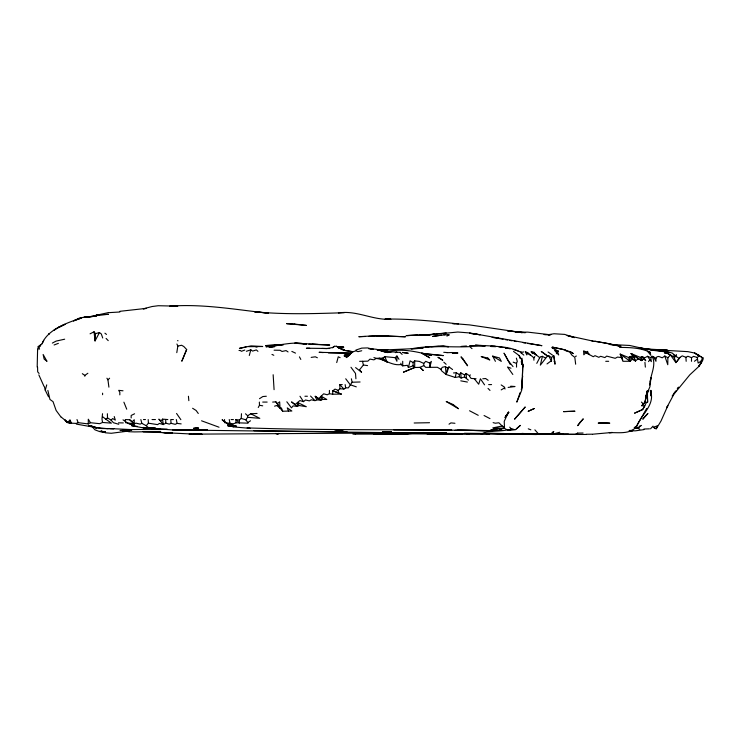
<?xml version="1.0" encoding="UTF-8"?>
<svg xmlns="http://www.w3.org/2000/svg" width="740" height="740" viewBox="0 0 740 740"><rect width="100%" height="100%" fill="white"/><g stroke="black" fill="none" stroke-linecap="round" stroke-linejoin="round"><path stroke-width="1.11" d="M516.529 367.123L516.529 363.396L517.269 361.388L516.381 358.132M691.502 361.305L691.512 357.633L693.574 356.365L697.246 357.42L699.309 355.977C704.702 357.318 701.483 361.527 698.125 363.007L697.246 357.42M691.512 357.633L687.876 356.264L685.897 357.3L682.234 355.866L680.088 357.337L675.916 362.628L674.103 357.106L670.477 354.941L667.887 357.744L667.776 364.718L664.788 356.051L662.217 357.809L658.822 356.458L657.037 356.754L655.927 358.345L655.973 361.305L653.365 356.699L651.82 356.467M647.537 402.079L647.463 391.395M547.008 363.941L550.541 361.305L551.476 361.305L551.587 357.633L552.567 356.458M522.449 375.837L522.838 364.21L522.052 384.596M37.185 367.123L37.601 349.132M632.765 356.365L631.137 353.6L638.13 358.798L641.728 360.574L641.885 356.523L644.845 357.781L647.482 356.292L650.839 357.661L651.32 361.62L647.482 356.292M650.812 395.28L651.015 390.424L651.293 396.252L650.312 390.415C655.807 404.225 641.534 414.28 636.807 425.99C630.961 434.778 618.279 432.327 609.298 432.669L612.211 432.465L592.5 434.223M297.387 406.482L291.717 402.005L297.387 406.482L297.572 402.468L306.314 406.713L299.145 405.52L297.387 406.482L293.132 405.89L291.449 407.86L286.815 401.783M224.525 419.552L224.692 422.623L233.23 423.789L235.006 423.215L236.088 422.771L235.866 419.552L239.335 420.052L241.221 418.442L241.471 413.725M522.061 384.402L522.588 375.865L522.033 382.959M102.721 338.004L101.315 333.971L99.475 332.556L95.053 340.918L95.525 333.629L94.045 331.779L90.076 333.823M680.088 357.337L679.2 358.391L676.138 356.467L676.286 354.479M315.212 396.298L320.79 400.174L321.188 396.214L326.793 399.471L322.612 399.452L320.79 400.174L316.822 399.85L315.212 396.298L318.727 398.62L323.648 393.81L327.21 394.781L329.43 393.708L332.621 394.226L332.871 390.794L334.98 389.101L338.18 390.332L339.947 388.75L343.934 389.046L345.654 387.862L348.383 387.862L352.12 382.229L351.361 378.778M521.95 383.94L521.82 386.326L522.348 386.289L521.635 390.424L516.807 402.125L520.137 392.625M521.95 383.93L521.783 385.864L522.348 386.289L521.238 389.462M646.769 393.338L646.446 396.252L647.324 390.702L644.929 401.996L641.765 405.733L644.901 405.798L642.653 409.553L634.67 413.105L642.653 409.553L646.695 402.079M37.851 349.798L38.24 346.514L40.931 344.581L39.905 346.32M176.786 352.647L177.84 346.089L176.925 344.017M650.183 381.785C651.126 373.265 656.519 364.321 652.033 356.06L650.839 357.661M429.783 363.1L431.355 361.388L429.829 367.123L429.783 363.1L425.731 361.333L423.77 363.442L423.77 365.579L425.75 367.364L437.396 367.29L440.901 369.343L441.558 370.777L446.109 374.496L455.22 377.437L456.293 372.766L453.509 372.951M102.527 413.725L101.981 418.97L102.527 422.466L99.715 423.687L90.456 422.716L88.291 423.937L78.163 422.66L76.266 423.41L69.967 423.114L67.395 422.568L65.139 420.588M545.454 358.049L542.411 356.329L540.33 365.144L547.508 355.986L548.664 355.718L551.587 357.633M440.901 369.343L442.298 367.29L445.425 366.596L446.109 374.496L447.672 368.187L448.995 366.911L452.575 369.528M413.105 365.819L408.397 367.512L410.089 360.861L413.105 362.507L413.105 365.819L414.696 367.503L420.015 367.364L423.77 365.579M336.719 362.572L338.236 356.8L340.132 357.661M249.288 355.478L250.823 349.835L252.59 351.093L256.354 349.918L257.936 351.343M48.535 396.825L45.26 390.211L46.731 384.874M656.334 428.747L657.388 425.759L653.244 427.424L656.334 428.747L661.042 420.958L667.859 405.64L666.638 407.805L673.909 394.226L689.782 374.856L699.078 366.217L703 359.769L703 357.892L700.632 356.615M521.349 353.6L521.58 352.952M527.648 352.619L526.815 354.923L525.363 351.861L527.648 352.619L533.901 357.827L533.901 360.195M638.13 358.798L635.475 360.972L632.367 359.27L630.129 361.25L622.895 361.305L622.238 357.67L617.512 357.078L615.218 358.308L606.652 356.116L604.895 357.587L600.667 356.31L598.799 357.318L595.025 355.672L593.277 356.708L589.466 354.636L587.505 351.963L587.745 351.324M446.109 374.496L448.995 366.911M186.665 349.502L181.892 361.065L186.665 349.502L183.788 346.496L181.578 345.256L177.84 346.089M556.378 353.72L556.795 352.693M649.572 384.985L650.996 377.529L649.914 386.807L645.687 396.409L648.296 390.424L644.929 401.996L645.493 402.079L641.765 405.733M43.715 340.326L42.014 343.822L43.715 340.326C50.903 328.44 68.163 322.298 81.742 317.95L73.464 320.929L80.022 317.775L96.709 315.943L94.6 316.267M536.768 363.368L539.719 357.697L540.496 356.763L542.411 356.329M646.677 408.462L636.659 425.99L634.189 427.664M258.242 407.49L259.49 405.279L259.351 402.079M635.346 428.469L638.435 428.303L639.943 425.852M648.564 361.62L649.637 359.881M701.77 361.546L698.754 366.254L701.668 362.36M39.257 347.106L40.931 344.581M521.922 434.325L172.429 429.912L149.11 428.293L146.261 425.74L148.388 423.178L148.204 419.552M476.079 378.778L471.075 378.427L469.539 376.262L470.242 374.819M533.901 357.827L534.835 356.541M672.17 396.02L676.027 390.702M677.313 388.935L678.608 387.168L677.377 388.824M673.715 393.819L674.936 392.154M241.221 418.442L245.791 419.811L247.641 417.305L247.641 415.76L245.514 413.78M61.161 417.286L56.129 410.46L53.04 401.654L49.941 399.434L47.878 390.424M679.2 358.391L675.916 362.628L670.477 354.941L666.703 352.776L664.705 353.526M359.612 361.305L362.526 361.305L363.386 365.005L359.529 369.815L361.582 372.285L355.607 367.604M464.544 376.965L461.094 378.048L459.374 376.753L459.374 374.579L460.807 372.831L464.544 374.976L464.544 376.965L468.401 380.138M167.841 419.552L162.541 419.136L161.098 420.801L158.813 419.136L163.299 424.566L165.843 423.16L169.266 424.131L171.033 423.317L175.223 424.335L177.082 423.391L181.171 423.9M505.494 416.296L508.898 412.393L504.976 417.545L508.611 411.884L504.236 421.328L504.504 428.349L492.803 427.877L502.284 426.009L504.504 427.785M225.154 422.17L224.692 422.623M557.683 351.75L554.501 350.362L558.691 354.969L557.683 351.75L558.432 350.991M346.681 357.605L352.138 351.99M650.543 428.812L653.032 426.111M413.105 362.507L414.696 360.861L419.441 361.425L423.77 363.442M585.988 352.564L583.666 351.149L589.466 354.636L585.988 352.564L583.804 354.802L583.666 351.149L587.505 351.963M107.374 413.725L107.513 417.86L111.111 420.144L112.674 418.553L115.311 420.117L114.219 416.528M61.318 417.184L67.673 422.327L69.967 420.052L71.558 423.197M464.544 374.976L466.098 373.45L469.539 375.809M702.51 358.373L703 357.892M348.836 355.7L350.353 354.21L345.987 357.161L350.094 354.414M132.108 421.8L134.255 419.737L134.255 423.798L125.597 422.697L125.254 419.552L129.676 419.737L134.255 423.798L135.984 423.151L140.101 424.122L141.84 423.345L146.261 425.74M108.9 387.15L107.938 379.805L109.603 378.223M373.904 357.577L376.188 358.308L382.673 358.142L384.782 356.643L395.114 357.661L396.908 356.023L398.999 359.316M507.492 430.07L515.651 429.57L520.368 425.371L516.492 428.728M631.137 353.6L641.728 360.574L644.198 358.465L645.733 360.769L641.885 356.523L640.313 357.383L631.137 353.6L634.245 357.54L635.475 360.972L630.129 356.467L628.482 357.476L620.185 354.099L622.507 360.269M55.537 329.013L54.094 330.243L58.849 327.173M295.269 404.373L299.876 400.562L303.529 401.654L305.5 399.998L309.348 400.877L311.309 399.794L314.981 400.645L316.822 399.85M332.575 347.782L334.489 346.283L336.58 346.283L344.267 350.335L353.008 351.731L344.267 350.335L338.495 347.874L336.58 346.283M102.536 416.639L105.802 419.192L107.513 417.86M274.568 406.168L276.649 405.529L280.016 408.073L277.352 403.633L279.655 401.839L280.016 408.073L282.671 411.227L291.847 411.014L287.277 407.897L288.507 411.061M532.115 353.637L533.448 352.601L539.719 357.697M250.518 420.801L247.826 422.475L245.791 419.811M84.823 376.309L84.823 375.411L87.866 373.265M694.435 361.25L697.246 359.27M449.023 424.187L450.91 422.901L454.943 423.28M259.518 398.684L262.811 396.548L266.326 396.252M334.489 346.283L332.575 347.513L326.793 348.605L321.937 348.438M247.641 415.76L250.777 413.78L257.058 413.457M583.083 433.029L577.69 433.131L575.544 434.38L530.571 434.019M638.925 427.017L641.543 425.389M408.397 367.512L407.361 365.32L402.708 365.865L400.895 364.533C392.061 366.013 384.596 359.094 376.188 358.475L373.904 359.844L370 359.104L367.863 361.148L362.526 361.305M501.193 389.888L504.597 387.871L504.597 387.214L501.193 384.93M577.69 433.131L575.544 434.38L562.696 434.491M634.735 427.683L636.752 426.592M52.355 343.082L56.111 341.094L64.676 339.197M552.059 432.493L553.807 431.605L551.124 434.177L539.404 434.473M134.588 413.78L131.165 415.464L131.165 417.924M278.915 433.409L277.398 434.149L278.915 433.437M575.461 356.458L576.386 356.032M414.696 367.503L403.476 372.155L414.696 367.503L414.696 360.861M498.298 428.839L492.905 429.44L494.847 428.664M54.094 344.979L58.377 343.351M244.774 350.066L241.342 351.324L240.352 350.446L239.011 350.51M350.094 354.136L344.267 356.171L350.094 354.469L344.267 355.644L348.151 355.274M483.202 433.242L481.148 433.936L466.866 434.093L468.855 434.01M355.912 350.048L361.74 348.115L367.567 347.92L373.395 349.354L368.539 348.577M246.392 351.278L250.823 349.835M493.969 429.246L489.889 430.532L494.847 429.2M674.103 357.106L676.138 356.467L672.262 353.072L669.349 352.277L639.082 347.763M95.525 333.629L99.475 332.556M553.39 433.918L559.791 432.262M523.716 351.916L522.477 352.231L519.388 351.371L523.837 355.126M108.355 312.622L88.273 316.998M492.905 429.44L495.079 428.913M361.74 350.751L357.984 351.657L355.996 350.853L352.314 351.953M118.483 422.845L123.321 422.919M644.004 429.598L635.512 430.819L629.685 430.819M534.049 352.388L536.426 355.154L531.172 351.889L534.354 352.332M455.22 377.437L459.374 376.753M395.262 352.629L397.001 352.342M507.464 429.801L513.199 429.283L507.733 429.912M386.918 351.842C401.857 347.966 417.064 351.861 431.642 355.431L422.753 353.692M89.327 317.081L92.491 316.591M420.875 348.216L423.021 347.902M499.768 428.867L504.495 428.34L498.89 422.771L495.328 423.215L493.127 422.632M352.962 434.139L405.428 434.019L410.885 433.242M441.66 335.174L432.576 336.413L446.202 334.554L443.935 334.859M311.17 357.383L315.314 356.81L317.368 357.753M508.14 387.418L515.021 386.521L510.73 386.206M246.05 346.958L239.418 348.364L251.064 345.885L262.719 346.505L248.621 346.662M146.511 308.441L143.31 308.83L152.042 306.536L158.258 305.722L177.767 306.166L169.95 306.203M271.441 346.135L265.956 346.773L280.192 345.127L272.07 346.07M417.739 335.035L406.288 335.59L428.108 334.896L457.847 332.029L469.502 332.935L541.939 345.682L527.601 343.397M406.288 335.59L428.108 334.896L446.202 332.88M428.108 334.896L434.556 334.175L419.802 335.192L426.296 335.239M190.994 433.973L163.697 432.641M196.276 428.34L198.394 428.108L193.566 428.358L196.276 428.34L195.369 428.34M339.012 346.977L343.693 347.042L338.439 347.06M629.324 430.726L632.598 430.412L629.426 430.467M146.335 308.367L119.899 311.309M387.954 350.039L377.363 350.27L422.901 348.244L411.255 348.827C430.8 344.96 450.225 347.615 469.78 346.635L472 348.651M482.767 378.778L485.625 378.529L488.169 380.305M372.285 432.558L382.127 433.936L373.395 433.853L405.428 434.019L414.169 433.289M428.229 346.958L425.111 347.217L443.288 345.654L448.357 346.94M431.337 346.709L438.764 346.45M360.084 381.988L352.12 382.229M272.644 402.079L275.881 401.839L277.352 403.633M429.533 422.716L414.169 422.993M344.267 312.706C314.361 313.695 284.179 314.694 254.384 311.725L268.546 313.214C235.625 309.671 203.084 303.659 169.849 306.184M439.625 434.019L387.954 433.733M108.419 312.678L119.899 311.993M368.816 336.339L382.127 335.831L405.428 336.783L376.299 335.673L358.826 336.719L365.486 336.469M466.589 346.172L461.242 346.477L466.589 346.375M494.958 430.282L486.976 430.717L503.357 430.319M509.786 429.468L513.199 429.283M619.574 347.421C629.943 347.458 640.738 347.754 650.257 352.36L650.719 355.228L647.574 351.241M338.439 313.002C356.44 309.958 372.858 320.439 390.868 319.245L385.041 319.079C409.516 318.681 434.158 321.114 458.411 323.954M481.148 345.46L469.502 345.987L485.477 345.95M283.383 344.794L265.632 345.571L283.106 344.562L271.45 345.774C283.096 344.896 294.77 341.233 306.406 344.304L294.751 343.138L329.707 345.043L308.904 344.23M436.6 434.029L434.491 434.112L469.512 434.112M497.299 430.301L486.976 430.717L499.509 430.319M507.622 429.894L515.651 429.57M446.886 352.712L452.196 352.508L454.462 353.498M198.644 428.173L193.566 428.358M537.952 434.019L464.424 433.27M592.009 434.195L586.246 434.25M329.707 348.503L306.406 348.235L309.681 348.226M643.902 429.015L649.433 428.839M539.09 434.019L532.698 434.195L545.371 434.01M585.997 434.454L568.524 434.454M167.166 429.135L131.655 429.589L109.511 428.553L113.849 428.589M332.621 394.226L341.353 394.069L332.871 390.794L341.353 394.069M542.42 434.01L518.694 434.01M504.449 433.52L484.284 433.298L489.889 433.751L481.148 433.936L484.062 433.344L506.234 433.862M460.382 434.121L454.943 434.103L462.361 434.093M396.686 352.212L400.479 352.379M446.322 346.459L448.2 346.45M76.322 424.094L101.362 428.506L113.719 428.728M568.357 434.01L519.998 434.214L536.491 434.546M192.816 434.204L202.048 434.195L189.144 434.167L446.017 432.641M458.375 434.13L428.728 433.992M534.012 434.065L560.254 434.01M553.982 361.305L554.713 361.305L554.991 364.21L553.687 355.478L554.713 361.305M605.745 361.305L608.659 361.305M339.947 388.75L339.789 384.596L342.241 384.596M488.659 384.596L491.573 384.596M304.926 396.252L307.396 396.252M262.719 402.079L267.14 402.079M143.477 419.552L145.456 419.552M152.042 419.552L155.437 419.552M173.401 419.552L170.755 419.552L171.033 423.317M231.111 419.552L233.387 419.552M348.151 355.089L344.267 355.089L348.632 355.367M232.619 426.434L227.772 424.834L233.59 426.925L250.268 428.368L247.114 427.905C315.111 430.171 383.514 429.524 451.65 430.042M142.552 431.476L160.784 431.503L134.569 431.92L128.742 431.716L126.993 431.004M427.739 434.121L431.642 434.121L427.174 434.121M351.62 353.202L328.468 352.934M393.782 429.875L451.65 430.19L419.756 429.579M396.686 351.953L385.041 351.963L379.213 350.214L385.771 350.381M172.429 429.912L207.385 430.06M434.556 432.798L440.374 432.835L422.901 432.53L445.471 432.974M128.742 431.254L122.923 431.217L128.742 431.041L111.268 433.279L105.45 432.808L101.186 431.087M446.784 352.536L443.741 352.296M253.977 430.689L347.18 431.864M544.02 334.526L550.958 334.6L548.053 334.73L553.964 333.749L564.676 334.397L574.351 337.625L567.136 335.479L591.889 340.863L606.384 343.175L620.139 346.366L621.378 347.319M377.363 350.316L383.718 350.399M340.363 431.05L342.629 431.078M629.426 430.736L632.598 430.773L629.324 430.514M335.812 431.05L343.767 431.161M391.506 431.929L382.414 431.799L391.506 431.966L384.689 431.799M274.096 350.187L280.127 350.279L282.023 351.463L286.075 350.594L288.054 351.935M436.97 432.539L446.063 432.687M483.562 433.279L505.327 433.621M194.74 429.57L207.385 429.774L199.365 429.57M399.6 433.927L405.428 434.019M455.035 430.301C473.711 429.163 493.21 433.548 511.488 429.135L509.712 427.156M457.292 430.301L492.886 430.597L440.374 430.051M334.674 431.041L342.629 431.198M490.888 346.07C500.129 346.551 509.777 347.143 518.296 351.028M423.271 353.748L443.288 355.598L422.901 353.396M544.751 334.61L550.098 334.739L527.75 332.121L516.104 332.204L524.577 332.63M646.436 349.271L687.932 351.648L694.62 353.036L699.587 355.607M645.937 349.53L650.451 349.65M656.084 349.798L667.545 350.196L641.7 348.66M452.269 352.851L457.894 353.017L452.26 352.832M376.299 335.673L387.954 336.034M147.907 428.016L143.32 427.868L131.655 425.704L137.381 426.37M150.202 428.09L155.918 428.284M149.11 428.293L152.042 428.395M491.046 346.514L495.661 346.671M390.868 351.842L385.041 351.62L390.757 352.416L376.299 349.289L368.539 348.503M551.356 433.76L563.529 434.306L551.365 433.779M233.23 426.092L227.772 425.842L233.59 426.758M312.234 344.174L318.052 344.442M495.217 346.163L475.33 345.164L484.284 345.969M452.538 323.519L469.502 324.897L522.459 332.639M452.649 323.63L454.952 323.759M350.991 353.137L319.079 352.296L323.25 352.582M164.595 432.549L172.429 433.011L143.31 431.809M521.922 433.4L534.447 434.167M507.464 330.854L525.631 332.658M155.751 428.71L143.32 427.868L155.668 428.377L148.527 428.358L154.836 428.738L150.081 428.173M158.008 428.867L160.266 429.024M609.298 344.424L629.685 345.46L644.244 348.725L639.082 347.883M162.236 432.53L166.611 432.9L164.419 432.447M498.88 346.93L503.145 347.495M236.088 422.771L248.085 423.169L247.826 422.475M341.353 349.502L344.267 349.77L338.495 347.874M516.104 332.029L521.922 332.584L507.64 330.78M483.701 433.307L486.976 433.621M96.367 427.581L108.243 428.747M123.016 390.803L118.668 390.341L119.825 392.219L119.825 394.873M492.072 337.375L498.621 338.125L492.942 337.449M152.255 428.09L155.687 428.488M668.997 352.277L650.442 350.029M382.127 433.936L371.739 432.576M610.352 344.572L620.86 346.024L594.904 341.196M247.641 417.305L259.805 418.331L250.777 413.78M479.474 334.656L469.502 333.25L480.186 334.767M363.386 365.005L367.567 365.606M523.189 342.694L525.4 343.046M499.361 428.969L501.396 429.302M259.49 405.279L262.719 405.825M505.254 347.865L507.363 348.235M498.621 338.421L503.098 339.207M505.337 339.605L507.575 340.002M509.814 340.391L512.052 340.789M514.291 341.186L516.529 341.575M460.761 380.841L467.393 382.053M102.527 422.466L111.398 423.132L105.802 419.192M530.848 429.811L528.258 428.812M148.388 423.178L157.602 424.631L159.368 423.419L163.299 424.566L162.541 419.136M177.535 340.668L178.016 340.77M508.334 348.438L510.276 348.845M545.556 434.223L538.332 433.76L534.89 429.857M89.068 425.75L96.718 427.591M622.238 357.67L620.185 354.099L630.129 361.25L630.129 356.467L634.245 357.54M227.772 423.909L236.504 426.203L228.355 423.798M492.692 356.134L499.472 357.947L501.313 361.379L492.692 356.134L495.402 361.333M566.017 350.964L569.698 351.981L571.807 355.052L574.813 357.337L575.655 364.21M255.171 346.579L257.03 347.088M88.939 425.75L93.795 427.1M565.61 350.011L552.225 347.097L562.696 349.326L570.448 351.824L573.25 353.554L570.337 351.759M118.752 424.27L113.424 422.725L111.111 420.144M379.213 350.214L385.17 352.055M128.251 423.483L134.569 425.435L128.917 423.548M531.172 351.889L533.448 352.601M513.19 349.447L518.435 351.111M647.37 351.407L650.257 352.36M101.186 430.948L105.45 432.391L99.623 431.374L105.45 431.901L99.623 431.587L94.942 429.82L92.149 426.629M591.834 340.909L593.388 341.445M356.301 386.854L350.251 384.763L345.719 378.778M67.673 422.327L69.967 423.114L69.967 420.052M510.988 368.215L507.492 367.003L512.829 374.468M513.19 362.165L516.529 363.396M201.558 420.801L219.031 427.211M341.371 346.736L343.693 347.652M637.177 428.108L639.804 429.182M353.498 433.085L355.561 433.945M271.978 354.432L273.8 355.274M91.372 425.722L96.672 428.303M291.847 351.407L295.5 353.119M275.668 433.427L277.195 434.149M48.562 333.842L49.238 334.156M664.705 352.138L670.477 354.941M379.213 358.142L387.15 362.036L384.782 356.643M484.062 415.519L489.973 418.609M506.252 429.348L504.569 428.423M385.549 351.454L387.825 352.638M469.549 410.756L478.234 415.316M664.788 356.051L667.887 357.744M553.964 348.716L551.91 347.578L558.182 351.176M673.465 354.895L676.138 356.467M456.293 372.766L459.374 374.579M694.703 353.082L700.123 356.43L694.62 353.036M192.622 408.276L196.091 410.469L198.283 413.475M653.365 356.699L655.927 358.345M637.436 427.646L638.435 428.303M525.363 351.861L530.386 355.228M123.016 419.848L128.214 423.447M82.334 373.672L84.823 375.411M68.376 421.994L69.967 423.114M548.062 351.972L552.623 355.209M445.425 366.596L447.672 368.187M513.532 351.407L519.082 355.487L521.617 359.529L522.264 364.764L521.21 361.675M318.727 398.62L320.79 400.174M227.273 423.678L222.111 419.719L224.997 422.364M104.914 333.194L106.495 334.425M641.885 356.523L644.198 358.465M382.673 358.142L387.15 362.036M129.676 419.737L134.255 423.798M443.815 362.175L446.118 364.302M399.989 352.379L402.162 354.395M94.202 426.453L96.413 428.525M235.866 419.552L239.418 423.077L239.335 420.052M641.432 402.061L643.236 403.883M488.021 388.417L489.991 390.415M310.55 396.057L314.981 400.645M106.098 338.421L108.234 340.641M339.789 384.596L343.934 389.046M484.552 384.837L480.399 378.778L478.688 384.217L474.349 378.778M653.947 427.165L655.353 428.747M39.09 373.46L37.685 371.85L37.555 367.123M38.24 346.514L39.581 349.132M513.033 366.615L508.251 360.759L504.023 353.137L510.174 364.339M630.129 356.467L632.367 359.27M65.185 419.756L67.395 422.568M350.973 367.253L355.505 373.432L355.912 378.778M176.555 413.466L180.865 419.682M275.881 401.839L280.016 408.073M299.978 396.252L303.529 401.654M106.921 378.223L107.938 379.805M44.03 386.428L38.831 374.847M90.456 422.716L88.291 419.21L88.291 423.937M634.393 359.131L635.475 360.972M299.432 356.865L300.819 359.418M297.572 402.468L299.145 405.52M548.664 355.718L551.476 361.305M395.114 357.661L396.908 361.277L396.908 356.023M640.313 357.383L641.728 360.574M321.188 396.214L322.612 399.452M628.482 357.476L630.129 361.25M123.895 402.171L126.734 409.202M281.385 407.897L282.671 411.227M76.988 419.552L78.163 422.66M504.597 387.871L505.041 389.027M519.082 355.487L520.146 358.586M140.859 419.552L141.84 423.345M44.474 386.992L45.26 390.211M229.233 419.552L229.937 423.021M176.314 419.552L177.082 423.391M345.154 384.596L345.654 387.862M647.074 391.395L647.713 402.079M94.045 331.779L95.053 340.918M338.18 390.332L338.439 393.023M188.432 396.252L188.839 400.664M644.929 362.35L645.354 367.123M522.274 360.741L522.755 367.123L522.357 360.741M466.098 373.45L466.478 378.556M685.897 357.3L686.174 361.305M273.153 374.736L274.078 389.666M460.807 372.831L461.094 378.048M165.658 419.552L165.843 423.16M522.014 358.216L522.264 364.764M329.411 390.424L329.43 393.708M402.708 361.277L402.708 365.865M400.895 363.201L400.895 364.533M102.592 393.171L102.592 394.697M447.478 334.943L446.849 336.016L449.3 334.832L447.478 334.943M580.021 422.337L577.653 425.676L583.268 418.831L580.021 422.337M644.485 417.027L642.792 419.201L647.926 413.475L644.485 417.027M516.437 417.055L514.568 419.219L525.224 406.972L516.437 417.055M534.178 408.563L528.249 411.274L534.178 408.563M64.889 324.333L58.275 327.644L64.889 324.379M87.968 316.692L83.814 317.321L87.968 316.72M272.079 346.829L268.907 347.199L274.697 346.598L272.079 346.829M574.804 411.218L563.529 411.616L574.804 411.218M603.886 422.743L598.198 423.095L609.797 423.169L603.886 422.743M108.355 314.352L96.709 315.055L108.355 314.352M122.923 430.412L120.01 430.495L131.655 430.329L122.923 430.412M661.726 349.946L655.899 349.696L661.726 349.946M294.751 324.083L286.602 323.657L306.406 325.415L294.751 324.083M154.836 428.738L143.181 427.47L154.836 428.738M404.262 352.666L402.403 352.443L408.221 353.257L404.262 352.666M507.363 348.087L505.244 347.763L507.363 348.087M487.79 358.031L481.185 356.569L489.797 359.992L487.79 358.031M453.111 404.521L446.202 401.515L458.486 408.73L453.111 404.521M440.18 358.493L437.932 357.3L442.761 360.269L440.18 358.493M425.815 355.468L421.763 353.063L429.69 357.827L425.815 355.468M543.558 353.072L541.245 351.482L547.508 355.986L543.558 353.072M46.879 361.157L44.16 359.113L43.133 354.488L46.879 361.157M423.271 370.5L420.015 367.364L423.271 370.5M463.12 359.131L461.011 356.837L467.597 365.791L463.12 359.131"/></g></svg>
